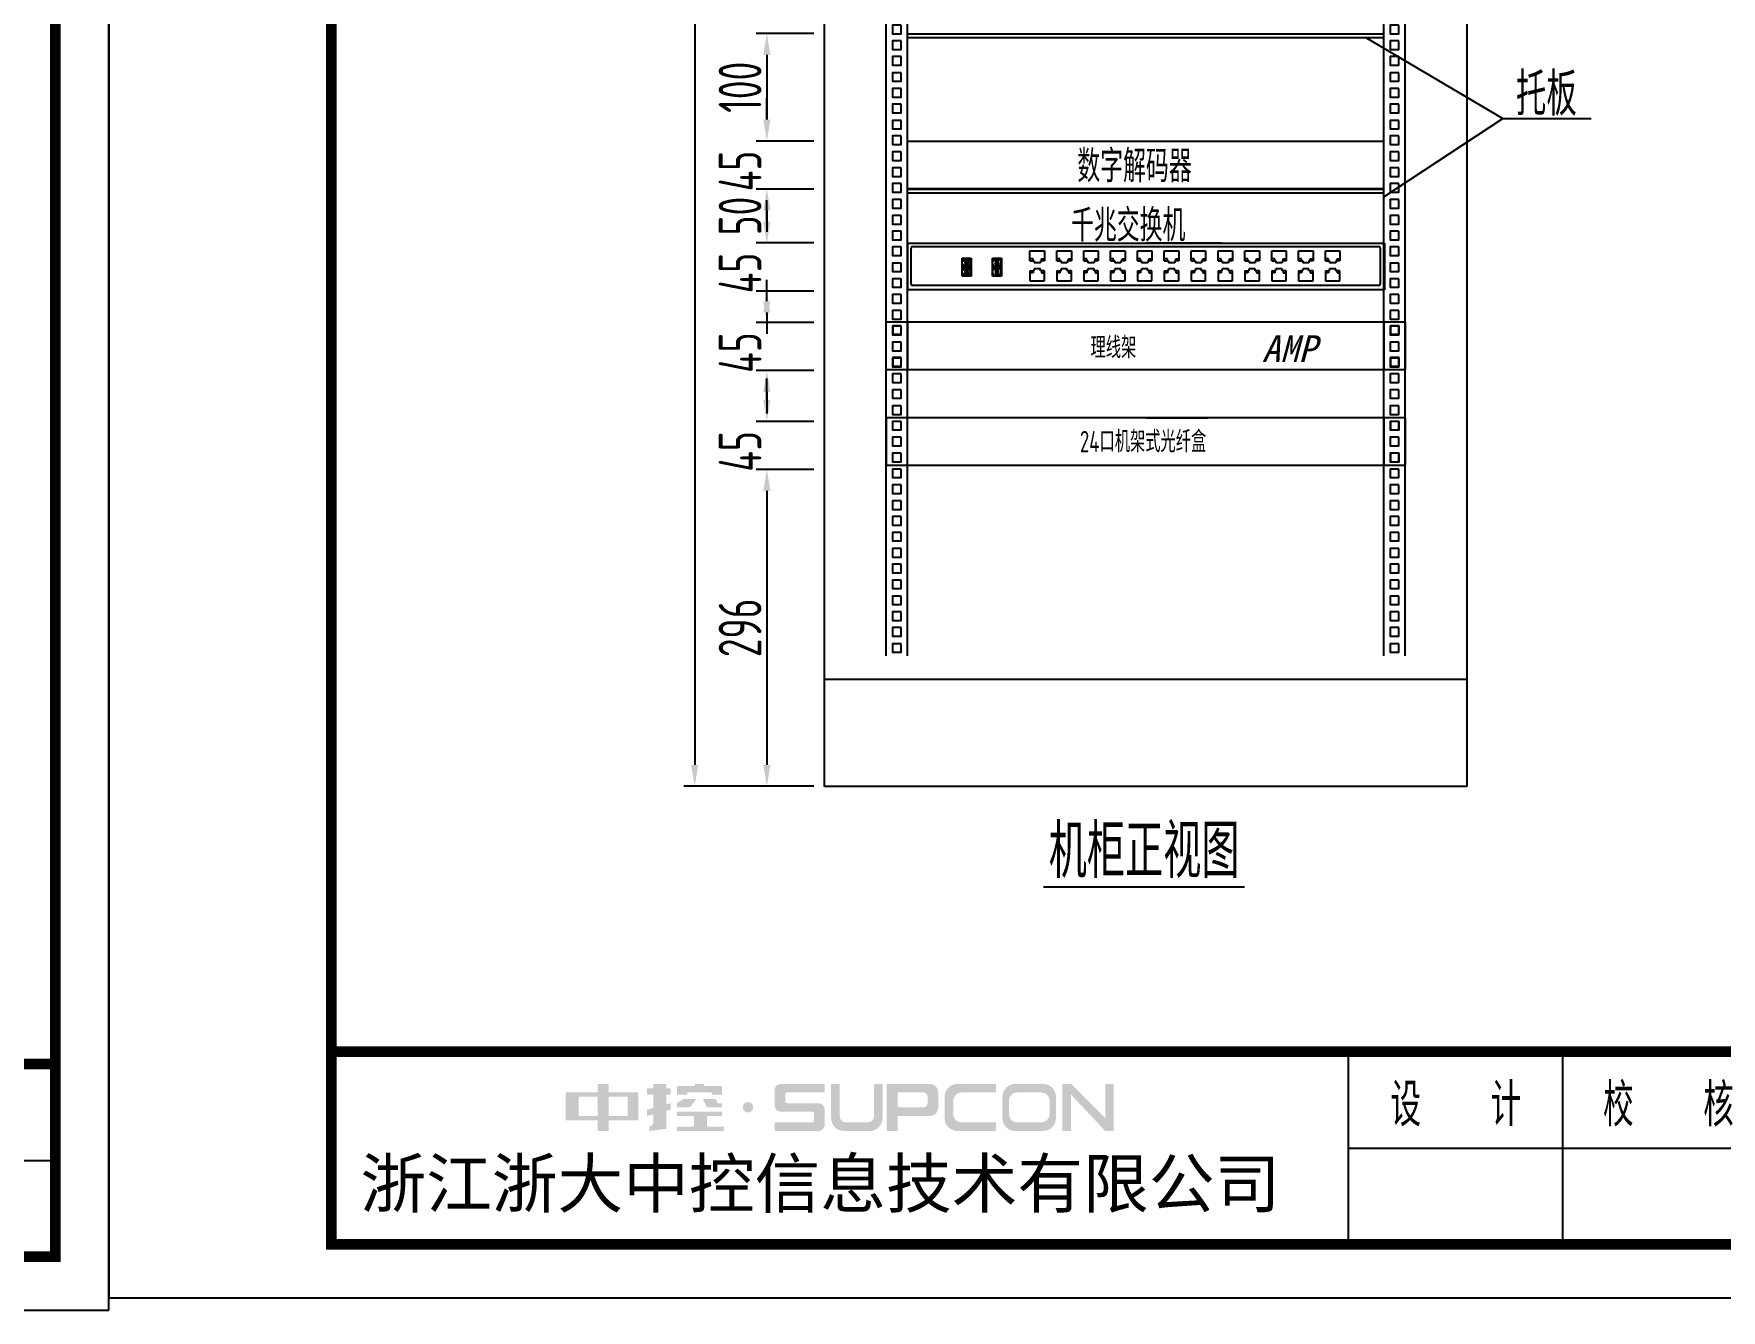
# Model space of a CAD drawing. Header units: millimetres. Extents: x 30557 to 235556, y -116603 to -73383.
# Drawn here: x 47232 to 48808, y -116603 to -115411 of the extents above; entities that cross this region are included whole.
import ezdxf
from ezdxf.enums import TextEntityAlignment as Align

# ---------------------------------------------------------------- set-up
doc = ezdxf.new("R2010")
doc.units = ezdxf.units.MM
doc.layers.add('0道路', color=3, linetype='Continuous')
doc.styles.get("Standard").update_dxf_attribs({"font": ''})
doc.styles.add('supcon', font='sceie.shx', dxfattribs={"width": 0.75, "height": 40, "bigfont": 'sceic.shx'})
doc.styles.add('Title', font='', dxfattribs={"height": 45})
doc.styles.get('Standard').set_extended_font_data('SimSun')
doc.styles.get('Title').set_extended_font_data('SimHei')
doc.dimstyles.new('supcon', dxfattribs={"dimtxt": 20, "dimasz": 20, "dimexe": 10, "dimexo": 10, "dimgap": 5, "dimtad": 1, "dimtoh": 1, "dimdec": 0, "dimzin": 0, "dimdsep": 46, "dimtxsty": 'supcon', "dimcen": 0.09, "dimclrd": 2, "dimclre": 2, "dimclrt": 2, "dimadec": 0, "dimazin": 0, "dimtfac": 1, "dimtdec": 0, "dimtofl": 0, "dimtmove": 0, "dimatfit": 3, "dimfxl": 1, "dimtolj": 1, "dimtzin": 0, "dimarcsym": 0})

# ---------------------------------------------------------------- blocks, each defined once
blk = doc.blocks.new('中控·SUPCON')
at = {"linetype": 'Continuous'}
h = blk.add_hatch(color=2, dxfattribs=at)
h.dxf.hatch_style = 1
h.paths.add_polyline_path([(34, 33), (20, 33), (20, 37), (15, 37), (15, 36), (15, 33), (0, 33), (0, 20), (13, 20), (15, 20), (15, 15), (20, 15), (20, 20), (22, 20), (34, 20)])
h.paths.add_polyline_path([(20, 30), (20, 31), (29, 31), (29, 22), (20.01, 22)], flags=16)
h.paths.add_polyline_path([(15, 30), (14.99, 22), (6, 22), (6, 31), (15, 31)], flags=16)
h.paths.add_polyline_path([(47, 32), (49, 32), (49, 35), (47, 35), (47, 37), (41, 37), (41, 35), (38, 35), (38, 32), (41, 32), (41, 25.82), (38, 25), (38, 22), (41, 22.82), (41, 18.33), (39, 17), (39, 15), (47, 16), (47, 24.45), (49, 25), (49, 28), (47, 27.45)])
h.paths.add_polyline_path([(61, 30), (55, 30), (52, 28), (52, 26), (58, 26)])
h.paths.add_polyline_path([(73, 28), (71, 28), (70, 30), (64, 30), (66, 26), (73, 26)])
h.paths.add_polyline_path([(73, 36), (64.6, 36), (64.6, 37), (60.4, 37), (60.4, 36), (52, 36), (52, 32), (56.83, 32), (56.83, 33.08), (68.17, 33.08), (68.17, 32), (73, 32)])
h.paths.add_polyline_path([(66, 22), (73, 22), (73, 24), (52, 24), (52, 22), (60, 22), (60, 17), (52, 17), (52, 15), (74, 15), (74, 17), (66, 17)])
h.paths.add_polyline_path([(82.72, 26.07, 1), (87.59, 26.07, 1)])
h.paths.add_polyline_path([(118, 28), (103.54, 28, -0.414214), (102.54, 29), (102.54, 32, -0.414214), (103.54, 33), (121, 33), (121, 37), (100.54, 37, 0.414214), (97.54, 34), (97.54, 27, 0.414214), (100.54, 24), (115, 24, -0.414214), (116, 23), (116, 20, -0.414214), (115, 19), (97.54, 19), (97.54, 15), (118, 15, 0.414214), (121, 18), (121, 25, 0.414214)])
h.paths.add_polyline_path([(128, 37), (124, 37), (124, 36), (124, 21, 0.414214), (130, 15), (142, 15, 0.414214), (148, 21), (148, 37), (144, 37), (144, 22, -0.414214), (141, 19), (131, 19, -0.414214), (128, 22)])
h.paths.add_polyline_path([(174, 26), (174, 33, 0.414214), (170, 37), (150, 37), (150, 36), (150, 15), (155, 15), (155, 22), (170, 22, 0.414214)])
h.paths.add_polyline_path([(167, 26), (155, 26), (155, 33), (167, 33, -0.414214), (169, 31), (169, 28, -0.414214)], flags=16)
h.paths.add_polyline_path([(201, 19), (185, 19, -0.414214), (181, 23), (181, 29, -0.414214), (185, 33), (201, 33), (201, 37), (183, 37, 0.414214), (177, 31), (177, 21, 0.414214), (183, 15), (201, 15)])
h.paths.add_polyline_path([(229, 21), (229, 31, 0.414214), (223, 37), (210, 37, 0.414214), (204, 31), (204, 21, 0.414214), (210, 15), (223, 15, 0.414214)])
h.paths.add_polyline_path([(207, 23), (207, 29, -0.414214), (211, 33), (222, 33, -0.414214), (226, 29), (226, 23, -0.414214), (222, 19), (211, 19, -0.414214)], flags=16)
h.paths.add_polyline_path([(236, 32.07), (252, 15), (256, 15), (256, 37), (252, 37), (252, 21), (236, 37), (232, 37), (232, 36), (232, 15), (236, 15)])
h = blk.add_hatch(color=2, dxfattribs=at)
h.dxf.hatch_style = 1
h.paths.add_polyline_path([(34, 33), (20, 33), (20, 37), (15, 37), (15, 36), (15, 33), (0, 33), (0, 20), (13, 20), (15, 20), (15, 15), (20, 15), (20, 20), (22, 20), (34, 20)])
h.paths.add_polyline_path([(20, 30), (20, 31), (29, 31), (29, 22), (20.01, 22)], flags=16)
h.paths.add_polyline_path([(15, 30), (14.99, 22), (6, 22), (6, 31), (15, 31)], flags=16)
h.paths.add_polyline_path([(47, 32), (49, 32), (49, 35), (47, 35), (47, 37), (41, 37), (41, 35), (38, 35), (38, 32), (41, 32), (41, 25.82), (38, 25), (38, 22), (41, 22.82), (41, 18.33), (39, 17), (39, 15), (47, 16), (47, 24.45), (49, 25), (49, 28), (47, 27.45)])
h.paths.add_polyline_path([(61, 30), (55, 30), (52, 28), (52, 26), (58, 26)])
h.paths.add_polyline_path([(73, 28), (71, 28), (70, 30), (64, 30), (66, 26), (73, 26)])
h.paths.add_polyline_path([(73, 36), (64.6, 36), (64.6, 37), (60.4, 37), (60.4, 36), (52, 36), (52, 32), (56.83, 32), (56.83, 33.08), (68.17, 33.08), (68.17, 32), (73, 32)])
h.paths.add_polyline_path([(66, 22), (73, 22), (73, 24), (52, 24), (52, 22), (60, 22), (60, 17), (52, 17), (52, 15), (74, 15), (74, 17), (66, 17)])
h.paths.add_polyline_path([(82.72, 26.07, 1), (87.59, 26.07, 1)])
h.paths.add_polyline_path([(118, 28), (103.54, 28, -0.414214), (102.54, 29), (102.54, 32, -0.414214), (103.54, 33), (121, 33), (121, 37), (100.54, 37, 0.414214), (97.54, 34), (97.54, 27, 0.414214), (100.54, 24), (115, 24, -0.414214), (116, 23), (116, 20, -0.414214), (115, 19), (97.54, 19), (97.54, 15), (118, 15, 0.414214), (121, 18), (121, 25, 0.414214)])
h.paths.add_polyline_path([(128, 37), (124, 37), (124, 36), (124, 21, 0.414214), (130, 15), (142, 15, 0.414214), (148, 21), (148, 37), (144, 37), (144, 22, -0.414214), (141, 19), (131, 19, -0.414214), (128, 22)])
h.paths.add_polyline_path([(174, 26), (174, 33, 0.414214), (170, 37), (150, 37), (150, 36), (150, 15), (155, 15), (155, 22), (170, 22, 0.414214)])
h.paths.add_polyline_path([(167, 26), (155, 26), (155, 33), (167, 33, -0.414214), (169, 31), (169, 28, -0.414214)], flags=16)
h.paths.add_polyline_path([(201, 19), (185, 19, -0.414214), (181, 23), (181, 29, -0.414214), (185, 33), (201, 33), (201, 37), (183, 37, 0.414214), (177, 31), (177, 21, 0.414214), (183, 15), (201, 15)])
h.paths.add_polyline_path([(229, 21), (229, 31, 0.414214), (223, 37), (210, 37, 0.414214), (204, 31), (204, 21, 0.414214), (210, 15), (223, 15, 0.414214)])
h.paths.add_polyline_path([(207, 23), (207, 29, -0.414214), (211, 33), (222, 33, -0.414214), (226, 29), (226, 23, -0.414214), (222, 19), (211, 19, -0.414214)], flags=16)
h.paths.add_polyline_path([(236, 32.07), (252, 15), (256, 15), (256, 37), (252, 37), (252, 21), (236, 37), (232, 37), (232, 36), (232, 15), (236, 15)])
h = blk.add_hatch(color=2, dxfattribs=at)
h.dxf.hatch_style = 1
h.paths.add_polyline_path([(34, 33), (20, 33), (20, 37), (15, 37), (15, 36), (15, 33), (0, 33), (0, 20), (13, 20), (15, 20), (15, 15), (20, 15), (20, 20), (22, 20), (34, 20)])
h.paths.add_polyline_path([(20, 30), (20, 31), (29, 31), (29, 22), (20.01, 22)], flags=16)
h.paths.add_polyline_path([(15, 30), (14.99, 22), (6, 22), (6, 31), (15, 31)], flags=16)
h.paths.add_polyline_path([(47, 32), (49, 32), (49, 35), (47, 35), (47, 37), (41, 37), (41, 35), (38, 35), (38, 32), (41, 32), (41, 25.82), (38, 25), (38, 22), (41, 22.82), (41, 18.33), (39, 17), (39, 15), (47, 16), (47, 24.45), (49, 25), (49, 28), (47, 27.45)])
h.paths.add_polyline_path([(61, 30), (55, 30), (52, 28), (52, 26), (58, 26)])
h.paths.add_polyline_path([(73, 28), (71, 28), (70, 30), (64, 30), (66, 26), (73, 26)])
h.paths.add_polyline_path([(73, 36), (64.6, 36), (64.6, 37), (60.4, 37), (60.4, 36), (52, 36), (52, 32), (56.83, 32), (56.83, 33.08), (68.17, 33.08), (68.17, 32), (73, 32)])
h.paths.add_polyline_path([(66, 22), (73, 22), (73, 24), (52, 24), (52, 22), (60, 22), (60, 17), (52, 17), (52, 15), (74, 15), (74, 17), (66, 17)])
h.paths.add_polyline_path([(82.72, 26.07, 1), (87.59, 26.07, 1)])
h.paths.add_polyline_path([(118, 28), (103.54, 28, -0.414214), (102.54, 29), (102.54, 32, -0.414214), (103.54, 33), (121, 33), (121, 37), (100.54, 37, 0.414214), (97.54, 34), (97.54, 27, 0.414214), (100.54, 24), (115, 24, -0.414214), (116, 23), (116, 20, -0.414214), (115, 19), (97.54, 19), (97.54, 15), (118, 15, 0.414214), (121, 18), (121, 25, 0.414214)])
h.paths.add_polyline_path([(128, 37), (124, 37), (124, 36), (124, 21, 0.414214), (130, 15), (142, 15, 0.414214), (148, 21), (148, 37), (144, 37), (144, 22, -0.414214), (141, 19), (131, 19, -0.414214), (128, 22)])
h.paths.add_polyline_path([(174, 26), (174, 33, 0.414214), (170, 37), (150, 37), (150, 36), (150, 15), (155, 15), (155, 22), (170, 22, 0.414214)])
h.paths.add_polyline_path([(167, 26), (155, 26), (155, 33), (167, 33, -0.414214), (169, 31), (169, 28, -0.414214)], flags=16)
h.paths.add_polyline_path([(201, 19), (185, 19, -0.414214), (181, 23), (181, 29, -0.414214), (185, 33), (201, 33), (201, 37), (183, 37, 0.414214), (177, 31), (177, 21, 0.414214), (183, 15), (201, 15)])
h.paths.add_polyline_path([(229, 21), (229, 31, 0.414214), (223, 37), (210, 37, 0.414214), (204, 31), (204, 21, 0.414214), (210, 15), (223, 15, 0.414214)])
h.paths.add_polyline_path([(207, 23), (207, 29, -0.414214), (211, 33), (222, 33, -0.414214), (226, 29), (226, 23, -0.414214), (222, 19), (211, 19, -0.414214)], flags=16)
h.paths.add_polyline_path([(236, 32.07), (252, 15), (256, 15), (256, 37), (252, 37), (252, 21), (236, 37), (232, 37), (232, 36), (232, 15), (236, 15)])
h = blk.add_hatch(color=2, dxfattribs=at)
h.dxf.hatch_style = 1
h.paths.add_polyline_path([(34, 33), (20, 33), (20, 37), (15, 37), (15, 36), (15, 33), (0, 33), (0, 20), (13, 20), (15, 20), (15, 15), (20, 15), (20, 20), (22, 20), (34, 20)])
h.paths.add_polyline_path([(20, 30), (20, 31), (29, 31), (29, 22), (20.01, 22)], flags=16)
h.paths.add_polyline_path([(15, 30), (14.99, 22), (6, 22), (6, 31), (15, 31)], flags=16)
h.paths.add_polyline_path([(47, 32), (49, 32), (49, 35), (47, 35), (47, 37), (41, 37), (41, 35), (38, 35), (38, 32), (41, 32), (41, 25.82), (38, 25), (38, 22), (41, 22.82), (41, 18.33), (39, 17), (39, 15), (47, 16), (47, 24.45), (49, 25), (49, 28), (47, 27.45)])
h.paths.add_polyline_path([(61, 30), (55, 30), (52, 28), (52, 26), (58, 26)])
h.paths.add_polyline_path([(73, 28), (71, 28), (70, 30), (64, 30), (66, 26), (73, 26)])
h.paths.add_polyline_path([(73, 36), (64.6, 36), (64.6, 37), (60.4, 37), (60.4, 36), (52, 36), (52, 32), (56.83, 32), (56.83, 33.08), (68.17, 33.08), (68.17, 32), (73, 32)])
h.paths.add_polyline_path([(66, 22), (73, 22), (73, 24), (52, 24), (52, 22), (60, 22), (60, 17), (52, 17), (52, 15), (74, 15), (74, 17), (66, 17)])
h.paths.add_polyline_path([(82.72, 26.07, 1), (87.59, 26.07, 1)])
h.paths.add_polyline_path([(118, 28), (103.54, 28, -0.414214), (102.54, 29), (102.54, 32, -0.414214), (103.54, 33), (121, 33), (121, 37), (100.54, 37, 0.414214), (97.54, 34), (97.54, 27, 0.414214), (100.54, 24), (115, 24, -0.414214), (116, 23), (116, 20, -0.414214), (115, 19), (97.54, 19), (97.54, 15), (118, 15, 0.414214), (121, 18), (121, 25, 0.414214)])
h.paths.add_polyline_path([(128, 37), (124, 37), (124, 36), (124, 21, 0.414214), (130, 15), (142, 15, 0.414214), (148, 21), (148, 37), (144, 37), (144, 22, -0.414214), (141, 19), (131, 19, -0.414214), (128, 22)])
h.paths.add_polyline_path([(174, 26), (174, 33, 0.414214), (170, 37), (150, 37), (150, 36), (150, 15), (155, 15), (155, 22), (170, 22, 0.414214)])
h.paths.add_polyline_path([(167, 26), (155, 26), (155, 33), (167, 33, -0.414214), (169, 31), (169, 28, -0.414214)], flags=16)
h.paths.add_polyline_path([(201, 19), (185, 19, -0.414214), (181, 23), (181, 29, -0.414214), (185, 33), (201, 33), (201, 37), (183, 37, 0.414214), (177, 31), (177, 21, 0.414214), (183, 15), (201, 15)])
h.paths.add_polyline_path([(229, 21), (229, 31, 0.414214), (223, 37), (210, 37, 0.414214), (204, 31), (204, 21, 0.414214), (210, 15), (223, 15, 0.414214)])
h.paths.add_polyline_path([(207, 23), (207, 29, -0.414214), (211, 33), (222, 33, -0.414214), (226, 29), (226, 23, -0.414214), (222, 19), (211, 19, -0.414214)], flags=16)
h.paths.add_polyline_path([(236, 32.07), (252, 15), (256, 15), (256, 37), (252, 37), (252, 21), (236, 37), (232, 37), (232, 36), (232, 15), (236, 15)])
h = blk.add_hatch(color=2, dxfattribs=at)
h.dxf.hatch_style = 1
h.paths.add_polyline_path([(34, 33), (20, 33), (20, 37), (15, 37), (15, 36), (15, 33), (0, 33), (0, 20), (13, 20), (15, 20), (15, 15), (20, 15), (20, 20), (22, 20), (34, 20)])
h.paths.add_polyline_path([(20, 30), (20, 31), (29, 31), (29, 22), (20.01, 22)], flags=16)
h.paths.add_polyline_path([(15, 30), (14.99, 22), (6, 22), (6, 31), (15, 31)], flags=16)
h.paths.add_polyline_path([(47, 32), (49, 32), (49, 35), (47, 35), (47, 37), (41, 37), (41, 35), (38, 35), (38, 32), (41, 32), (41, 25.82), (38, 25), (38, 22), (41, 22.82), (41, 18.33), (39, 17), (39, 15), (47, 16), (47, 24.45), (49, 25), (49, 28), (47, 27.45)])
h.paths.add_polyline_path([(61, 30), (55, 30), (52, 28), (52, 26), (58, 26)])
h.paths.add_polyline_path([(73, 28), (71, 28), (70, 30), (64, 30), (66, 26), (73, 26)])
h.paths.add_polyline_path([(73, 36), (64.6, 36), (64.6, 37), (60.4, 37), (60.4, 36), (52, 36), (52, 32), (56.83, 32), (56.83, 33.08), (68.17, 33.08), (68.17, 32), (73, 32)])
h.paths.add_polyline_path([(66, 22), (73, 22), (73, 24), (52, 24), (52, 22), (60, 22), (60, 17), (52, 17), (52, 15), (74, 15), (74, 17), (66, 17)])
h.paths.add_polyline_path([(82.72, 26.07, 1), (87.59, 26.07, 1)])
h.paths.add_polyline_path([(118, 28), (103.54, 28, -0.414214), (102.54, 29), (102.54, 32, -0.414214), (103.54, 33), (121, 33), (121, 37), (100.54, 37, 0.414214), (97.54, 34), (97.54, 27, 0.414214), (100.54, 24), (115, 24, -0.414214), (116, 23), (116, 20, -0.414214), (115, 19), (97.54, 19), (97.54, 15), (118, 15, 0.414214), (121, 18), (121, 25, 0.414214)])
h.paths.add_polyline_path([(128, 37), (124, 37), (124, 36), (124, 21, 0.414214), (130, 15), (142, 15, 0.414214), (148, 21), (148, 37), (144, 37), (144, 22, -0.414214), (141, 19), (131, 19, -0.414214), (128, 22)])
h.paths.add_polyline_path([(174, 26), (174, 33, 0.414214), (170, 37), (150, 37), (150, 36), (150, 15), (155, 15), (155, 22), (170, 22, 0.414214)])
h.paths.add_polyline_path([(167, 26), (155, 26), (155, 33), (167, 33, -0.414214), (169, 31), (169, 28, -0.414214)], flags=16)
h.paths.add_polyline_path([(201, 19), (185, 19, -0.414214), (181, 23), (181, 29, -0.414214), (185, 33), (201, 33), (201, 37), (183, 37, 0.414214), (177, 31), (177, 21, 0.414214), (183, 15), (201, 15)])
h.paths.add_polyline_path([(229, 21), (229, 31, 0.414214), (223, 37), (210, 37, 0.414214), (204, 31), (204, 21, 0.414214), (210, 15), (223, 15, 0.414214)])
h.paths.add_polyline_path([(207, 23), (207, 29, -0.414214), (211, 33), (222, 33, -0.414214), (226, 29), (226, 23, -0.414214), (222, 19), (211, 19, -0.414214)], flags=16)
h.paths.add_polyline_path([(236, 32.07), (252, 15), (256, 15), (256, 37), (252, 37), (252, 21), (236, 37), (232, 37), (232, 36), (232, 15), (236, 15)])
h = blk.add_hatch(color=2, dxfattribs=at)
h.dxf.hatch_style = 1
h.paths.add_polyline_path([(34, 33), (20, 33), (20, 37), (15, 37), (15, 36), (15, 33), (0, 33), (0, 20), (13, 20), (15, 20), (15, 15), (20, 15), (20, 20), (22, 20), (34, 20)])
h.paths.add_polyline_path([(20, 30), (20, 31), (29, 31), (29, 22), (20.01, 22)], flags=16)
h.paths.add_polyline_path([(15, 30), (14.99, 22), (6, 22), (6, 31), (15, 31)], flags=16)
h.paths.add_polyline_path([(47, 32), (49, 32), (49, 35), (47, 35), (47, 37), (41, 37), (41, 35), (38, 35), (38, 32), (41, 32), (41, 25.82), (38, 25), (38, 22), (41, 22.82), (41, 18.33), (39, 17), (39, 15), (47, 16), (47, 24.45), (49, 25), (49, 28), (47, 27.45)])
h.paths.add_polyline_path([(61, 30), (55, 30), (52, 28), (52, 26), (58, 26)])
h.paths.add_polyline_path([(73, 28), (71, 28), (70, 30), (64, 30), (66, 26), (73, 26)])
h.paths.add_polyline_path([(73, 36), (64.6, 36), (64.6, 37), (60.4, 37), (60.4, 36), (52, 36), (52, 32), (56.83, 32), (56.83, 33.08), (68.17, 33.08), (68.17, 32), (73, 32)])
h.paths.add_polyline_path([(66, 22), (73, 22), (73, 24), (52, 24), (52, 22), (60, 22), (60, 17), (52, 17), (52, 15), (74, 15), (74, 17), (66, 17)])
h.paths.add_polyline_path([(82.72, 26.07, 1), (87.59, 26.07, 1)])
h.paths.add_polyline_path([(118, 28), (103.54, 28, -0.414214), (102.54, 29), (102.54, 32, -0.414214), (103.54, 33), (121, 33), (121, 37), (100.54, 37, 0.414214), (97.54, 34), (97.54, 27, 0.414214), (100.54, 24), (115, 24, -0.414214), (116, 23), (116, 20, -0.414214), (115, 19), (97.54, 19), (97.54, 15), (118, 15, 0.414214), (121, 18), (121, 25, 0.414214)])
h.paths.add_polyline_path([(128, 37), (124, 37), (124, 36), (124, 21, 0.414214), (130, 15), (142, 15, 0.414214), (148, 21), (148, 37), (144, 37), (144, 22, -0.414214), (141, 19), (131, 19, -0.414214), (128, 22)])
h.paths.add_polyline_path([(174, 26), (174, 33, 0.414214), (170, 37), (150, 37), (150, 36), (150, 15), (155, 15), (155, 22), (170, 22, 0.414214)])
h.paths.add_polyline_path([(167, 26), (155, 26), (155, 33), (167, 33, -0.414214), (169, 31), (169, 28, -0.414214)], flags=16)
h.paths.add_polyline_path([(201, 19), (185, 19, -0.414214), (181, 23), (181, 29, -0.414214), (185, 33), (201, 33), (201, 37), (183, 37, 0.414214), (177, 31), (177, 21, 0.414214), (183, 15), (201, 15)])
h.paths.add_polyline_path([(229, 21), (229, 31, 0.414214), (223, 37), (210, 37, 0.414214), (204, 31), (204, 21, 0.414214), (210, 15), (223, 15, 0.414214)])
h.paths.add_polyline_path([(207, 23), (207, 29, -0.414214), (211, 33), (222, 33, -0.414214), (226, 29), (226, 23, -0.414214), (222, 19), (211, 19, -0.414214)], flags=16)
h.paths.add_polyline_path([(236, 32.07), (252, 15), (256, 15), (256, 37), (252, 37), (252, 21), (236, 37), (232, 37), (232, 36), (232, 15), (236, 15)])
blk = doc.blocks.new('supcon图框')
at = {"linetype": 'Continuous'}
for p, q in [((1987.7, 4361.7), (1987.7, 1421.7)), ((6145.7, 1421.7), (6145.7, 4361.7)), ((1987.7, 1421.7), (6145.7, 1421.7))]:
    blk.add_line(p, q, dxfattribs=at)
for p, q in [((3145.7, 1651.7), (3145.7, 1471.7)), ((3345.7, 1651.7), (3345.7, 1471.7)), ((3145.7, 1561.7), (3895.7, 1561.7)), ((5195.7, 1561.7), (6095.7, 1561.7))]:
    blk.add_line(p, q)
at = {"linetype": 'Continuous', "const_width": 10}
blk.add_lwpolyline([(2195.7, 4311.7), (6095.7, 4311.7), (6095.7, 1471.7), (2195.7, 1471.7)], close=True, dxfattribs=at)
blk.add_lwpolyline([(2195.7, 1651.7), (6095.7, 1651.7)], dxfattribs=at)
at = {"linetype": 'Continuous', "xscale": 2, "yscale": 2, "zscale": 2}
blk.add_blockref('中控·SUPCON', (2414.6, 1547.7), dxfattribs=at)
at = {"style": 'supcon', "width": 0.75}
for s, p in [('设    计', (3246.2, 1604.2)), ('校    核', (3444.8, 1604.2))]:
    blk.add_text(s, height=40, dxfattribs=at).set_placement(p, align=Align.MIDDLE)
at = {"style": 'Title'}
blk.add_text('浙江浙大中控信息技术有限公司', height=45, dxfattribs=at).set_placement((2222.8, 1506.2))
blk = doc.blocks.new('1U机架')
for p, q in [((493358, 404273), (493358, 404717)), ((493558, 404273), (493558, 404717)), ((498009, 404273), (498009, 404717)), ((498209, 404273), (498209, 404717))]:
    blk.add_line(p, q)
for points in [[(493498, 404683), (493418, 404683), (493418, 404603), (493498, 404603)], [(498149, 404683), (498069, 404683), (498069, 404603), (498149, 404603)], [(493498, 404535), (493418, 404535), (493418, 404455), (493498, 404455)], [(493498, 404385), (493418, 404385), (493418, 404305), (493498, 404305)], [(498149, 404535), (498069, 404535), (498069, 404455), (498149, 404455)], [(498149, 404385), (498069, 404385), (498069, 404305), (498149, 404305)]]:
    blk.add_lwpolyline(points, close=True)
blk = doc.blocks.new('42U机柜雏形')
for p, q in [((483477, 393703), (489477, 393703)), ((483477, 373513), (483477, 393703)), ((489477, 393703), (489477, 373513)), ((489477, 374513), (483477, 374513)), ((489477, 373513), (483477, 373513))]:
    blk.add_line(p, q)
for p in [(-9306, -11314), (-9306, -29539)]:
    blk.add_blockref('1U机架', p)
blk = doc.blocks.new('24口机架式光纤盒')
for p, q in [((495476, 393077), (490625, 393077)), ((490625, 393077), (490625, 392633)), ((490825, 392633), (490825, 393077)), ((495276, 392633), (495276, 393077)), ((495476, 392633), (495476, 393077)), ((490625, 392633), (495476, 392633))]:
    blk.add_line(p, q)
for points in [[(490765, 393043), (490685, 393043), (490685, 392963), (490765, 392963)], [(495416, 393043), (495336, 393043), (495336, 392963), (495416, 392963)], [(490765, 392745), (490685, 392745), (490685, 392665), (490765, 392665)], [(495416, 392745), (495336, 392745), (495336, 392665), (495416, 392665)]]:
    blk.add_lwpolyline(points, close=True)
at = {"color": 2, "style": 'supcon', "width": 0.75}
blk.add_text('24口机架式光纤盒', height=200, dxfattribs=at).set_placement((493025, 392755), align=Align.CENTER)
blk = doc.blocks.new('赫斯曼MAR1030')
at = {"ltscale": 5}
for points in [[(16976, 10526.7, 1), (16973.8, 10526.7, 1)], [(16976, 10516.7, 1), (16973.8, 10516.7, 1)], [(17009.8, 10526.7, 1), (17007.6, 10526.7, 1)], [(17009.8, 10516.7, 1), (17007.6, 10516.7, 1)]]:
    blk.add_hatch(color=256, dxfattribs=at).paths.add_polyline_path(points)
for p, q in [((16909.1, 10548.9), (17441.6, 10548.9)), ((16909.1, 10496.5), (16909.1, 10548.9)), ((16913, 10503.1), (16913, 10543.3)), ((16914.8, 10545.1), (17435.1, 10545.1)), ((17045.7, 10540.1), (17061.9, 10540.1)), ((17045.7, 10529), (17045.7, 10540.1)), ((17061.9, 10540.1), (17061.9, 10529)), ((17075.7, 10540.1), (17091.9, 10540.1)), ((17075.7, 10529), (17075.7, 10540.1)), ((17091.9, 10540.1), (17091.9, 10529)), ((17105.7, 10540.1), (17121.9, 10540.1)), ((17105.7, 10529), (17105.7, 10540.1)), ((17121.9, 10540.1), (17121.9, 10529)), ((17135.7, 10540.1), (17151.9, 10540.1)), ((17135.7, 10529), (17135.7, 10540.1)), ((17151.9, 10540.1), (17151.9, 10529)), ((17165.7, 10540.1), (17181.9, 10540.1)), ((17165.7, 10529), (17165.7, 10540.1)), ((17181.9, 10540.1), (17181.9, 10529)), ((17195.7, 10540.1), (17211.9, 10540.1)), ((17195.7, 10529), (17195.7, 10540.1)), ((17211.9, 10540.1), (17211.9, 10529)), ((17225.7, 10540.1), (17241.9, 10540.1)), ((17225.7, 10529), (17225.7, 10540.1)), ((17241.9, 10540.1), (17241.9, 10529)), ((17255.7, 10540.1), (17271.9, 10540.1)), ((17255.7, 10529), (17255.7, 10540.1)), ((17271.9, 10540.1), (17271.9, 10529)), ((17285.7, 10540.1), (17301.9, 10540.1)), ((17285.7, 10529), (17285.7, 10540.1)), ((17301.9, 10540.1), (17301.9, 10529)), ((17315.7, 10540.1), (17331.9, 10540.1)), ((17315.7, 10529), (17315.7, 10540.1)), ((17331.9, 10540.1), (17331.9, 10529)), ((17345.7, 10540.1), (17361.9, 10540.1)), ((17345.7, 10529), (17345.7, 10540.1)), ((17361.9, 10540.1), (17361.9, 10529)), ((17375.7, 10540.1), (17391.9, 10540.1)), ((17375.7, 10529), (17375.7, 10540.1)), ((17391.9, 10540.1), (17391.9, 10529)), ((17436.9, 10543.3), (17436.9, 10503.1)), ((17441.6, 10548.9), (17441.6, 10496.5)), ((17049.1, 10531.1), (17045.7, 10531.1)), ((17045.7, 10529), (17050.4, 10529)), ((17045.7, 10517.7), (17050.4, 10517.7)), ((17045.7, 10517.7), (17045.7, 10506.6)), ((17049.1, 10529), (17049.1, 10531.1)), ((17049.1, 10517.7), (17049.1, 10515.6)), ((17050.4, 10529), (17050.4, 10526.7)), ((17057.3, 10526.7), (17050.4, 10526.7)), ((17057.3, 10520.1), (17050.4, 10520.1)), ((17050.4, 10517.7), (17050.4, 10520.1)), ((17061.9, 10529), (17057.3, 10529)), ((17057.3, 10529), (17057.3, 10526.7)), ((17057.3, 10517.7), (17057.3, 10520.1)), ((17061.9, 10517.7), (17057.3, 10517.7)), ((17058.6, 10529), (17058.6, 10531.1)), ((17058.6, 10531.1), (17061.9, 10531.1)), ((17058.6, 10517.7), (17058.6, 10515.6)), ((17061.9, 10506.6), (17061.9, 10517.7)), ((17079.1, 10531.1), (17075.7, 10531.1)), ((17075.7, 10529), (17080.4, 10529)), ((17075.7, 10517.7), (17080.4, 10517.7)), ((17075.7, 10517.7), (17075.7, 10506.6)), ((17079.1, 10529), (17079.1, 10531.1)), ((17079.1, 10517.7), (17079.1, 10515.6)), ((17080.4, 10529), (17080.4, 10526.7)), ((17087.3, 10526.7), (17080.4, 10526.7)), ((17087.3, 10520.1), (17080.4, 10520.1)), ((17080.4, 10517.7), (17080.4, 10520.1)), ((17091.9, 10529), (17087.3, 10529)), ((17087.3, 10529), (17087.3, 10526.7)), ((17087.3, 10517.7), (17087.3, 10520.1)), ((17091.9, 10517.7), (17087.3, 10517.7)), ((17088.6, 10529), (17088.6, 10531.1)), ((17088.6, 10531.1), (17091.9, 10531.1)), ((17088.6, 10517.7), (17088.6, 10515.6)), ((17091.9, 10506.6), (17091.9, 10517.7)), ((17109.1, 10531.1), (17105.7, 10531.1)), ((17105.7, 10529), (17110.4, 10529)), ((17105.7, 10517.7), (17110.4, 10517.7)), ((17105.7, 10517.7), (17105.7, 10506.6)), ((17109.1, 10529), (17109.1, 10531.1)), ((17109.1, 10517.7), (17109.1, 10515.6)), ((17110.4, 10529), (17110.4, 10526.7)), ((17117.3, 10526.7), (17110.4, 10526.7)), ((17117.3, 10520.1), (17110.4, 10520.1)), ((17110.4, 10517.7), (17110.4, 10520.1)), ((17121.9, 10529), (17117.3, 10529)), ((17117.3, 10529), (17117.3, 10526.7)), ((17117.3, 10517.7), (17117.3, 10520.1)), ((17121.9, 10517.7), (17117.3, 10517.7)), ((17118.6, 10529), (17118.6, 10531.1)), ((17118.6, 10531.1), (17121.9, 10531.1)), ((17118.6, 10517.7), (17118.6, 10515.6)), ((17121.9, 10506.6), (17121.9, 10517.7)), ((17139.1, 10531.1), (17135.7, 10531.1)), ((17135.7, 10529), (17140.4, 10529)), ((17135.7, 10517.7), (17140.4, 10517.7)), ((17135.7, 10517.7), (17135.7, 10506.6)), ((17139.1, 10529), (17139.1, 10531.1)), ((17139.1, 10517.7), (17139.1, 10515.6)), ((17140.4, 10529), (17140.4, 10526.7)), ((17147.3, 10526.7), (17140.4, 10526.7)), ((17147.3, 10520.1), (17140.4, 10520.1)), ((17140.4, 10517.7), (17140.4, 10520.1)), ((17151.9, 10529), (17147.3, 10529)), ((17147.3, 10529), (17147.3, 10526.7)), ((17147.3, 10517.7), (17147.3, 10520.1)), ((17151.9, 10517.7), (17147.3, 10517.7)), ((17148.6, 10529), (17148.6, 10531.1)), ((17148.6, 10531.1), (17151.9, 10531.1)), ((17148.6, 10517.7), (17148.6, 10515.6)), ((17151.9, 10506.6), (17151.9, 10517.7)), ((17169.1, 10531.1), (17165.7, 10531.1)), ((17165.7, 10529), (17170.4, 10529)), ((17165.7, 10517.7), (17170.4, 10517.7)), ((17165.7, 10517.7), (17165.7, 10506.6)), ((17169.1, 10529), (17169.1, 10531.1)), ((17169.1, 10517.7), (17169.1, 10515.6)), ((17170.4, 10529), (17170.4, 10526.7)), ((17177.3, 10526.7), (17170.4, 10526.7)), ((17177.3, 10520.1), (17170.4, 10520.1)), ((17170.4, 10517.7), (17170.4, 10520.1)), ((17181.9, 10529), (17177.3, 10529)), ((17177.3, 10529), (17177.3, 10526.7)), ((17177.3, 10517.7), (17177.3, 10520.1)), ((17181.9, 10517.7), (17177.3, 10517.7)), ((17178.6, 10529), (17178.6, 10531.1)), ((17178.6, 10531.1), (17181.9, 10531.1)), ((17178.6, 10517.7), (17178.6, 10515.6)), ((17181.9, 10506.6), (17181.9, 10517.7)), ((17199.1, 10531.1), (17195.7, 10531.1)), ((17195.7, 10529), (17200.4, 10529)), ((17195.7, 10517.7), (17200.4, 10517.7)), ((17195.7, 10517.7), (17195.7, 10506.6)), ((17199.1, 10529), (17199.1, 10531.1)), ((17199.1, 10517.7), (17199.1, 10515.6)), ((17200.4, 10529), (17200.4, 10526.7)), ((17207.3, 10526.7), (17200.4, 10526.7)), ((17207.3, 10520.1), (17200.4, 10520.1)), ((17200.4, 10517.7), (17200.4, 10520.1)), ((17211.9, 10529), (17207.3, 10529)), ((17207.3, 10529), (17207.3, 10526.7)), ((17207.3, 10517.7), (17207.3, 10520.1)), ((17211.9, 10517.7), (17207.3, 10517.7)), ((17208.6, 10529), (17208.6, 10531.1)), ((17208.6, 10531.1), (17211.9, 10531.1)), ((17208.6, 10517.7), (17208.6, 10515.6)), ((17211.9, 10506.6), (17211.9, 10517.7)), ((17229.1, 10531.1), (17225.7, 10531.1)), ((17225.7, 10529), (17230.4, 10529)), ((17225.7, 10517.7), (17230.4, 10517.7)), ((17225.7, 10517.7), (17225.7, 10506.6)), ((17229.1, 10529), (17229.1, 10531.1)), ((17229.1, 10517.7), (17229.1, 10515.6)), ((17230.4, 10529), (17230.4, 10526.7)), ((17237.3, 10526.7), (17230.4, 10526.7)), ((17237.3, 10520.1), (17230.4, 10520.1)), ((17230.4, 10517.7), (17230.4, 10520.1)), ((17241.9, 10529), (17237.3, 10529)), ((17237.3, 10529), (17237.3, 10526.7)), ((17237.3, 10517.7), (17237.3, 10520.1)), ((17241.9, 10517.7), (17237.3, 10517.7)), ((17238.6, 10529), (17238.6, 10531.1)), ((17238.6, 10531.1), (17241.9, 10531.1)), ((17238.6, 10517.7), (17238.6, 10515.6)), ((17241.9, 10506.6), (17241.9, 10517.7)), ((17259.1, 10531.1), (17255.7, 10531.1)), ((17255.7, 10529), (17260.4, 10529)), ((17255.7, 10517.7), (17260.4, 10517.7)), ((17255.7, 10517.7), (17255.7, 10506.6)), ((17259.1, 10529), (17259.1, 10531.1)), ((17259.1, 10517.7), (17259.1, 10515.6)), ((17260.4, 10529), (17260.4, 10526.7)), ((17267.3, 10526.7), (17260.4, 10526.7)), ((17267.3, 10520.1), (17260.4, 10520.1)), ((17260.4, 10517.7), (17260.4, 10520.1)), ((17271.9, 10529), (17267.3, 10529)), ((17267.3, 10529), (17267.3, 10526.7)), ((17267.3, 10517.7), (17267.3, 10520.1)), ((17271.9, 10517.7), (17267.3, 10517.7)), ((17268.6, 10529), (17268.6, 10531.1)), ((17268.6, 10531.1), (17271.9, 10531.1)), ((17268.6, 10517.7), (17268.6, 10515.6)), ((17271.9, 10506.6), (17271.9, 10517.7)), ((17289.1, 10531.1), (17285.7, 10531.1)), ((17285.7, 10529), (17290.4, 10529)), ((17285.7, 10517.7), (17290.4, 10517.7)), ((17285.7, 10517.7), (17285.7, 10506.6)), ((17289.1, 10529), (17289.1, 10531.1)), ((17289.1, 10517.7), (17289.1, 10515.6)), ((17290.4, 10529), (17290.4, 10526.7)), ((17297.3, 10526.7), (17290.4, 10526.7)), ((17297.3, 10520.1), (17290.4, 10520.1)), ((17290.4, 10517.7), (17290.4, 10520.1)), ((17301.9, 10529), (17297.3, 10529)), ((17297.3, 10529), (17297.3, 10526.7)), ((17297.3, 10517.7), (17297.3, 10520.1)), ((17301.9, 10517.7), (17297.3, 10517.7)), ((17298.6, 10529), (17298.6, 10531.1)), ((17298.6, 10531.1), (17301.9, 10531.1)), ((17298.6, 10517.7), (17298.6, 10515.6)), ((17301.9, 10506.6), (17301.9, 10517.7)), ((17319.1, 10531.1), (17315.7, 10531.1)), ((17315.7, 10529), (17320.4, 10529)), ((17315.7, 10517.7), (17320.4, 10517.7)), ((17315.7, 10517.7), (17315.7, 10506.6)), ((17319.1, 10529), (17319.1, 10531.1)), ((17319.1, 10517.7), (17319.1, 10515.6)), ((17320.4, 10529), (17320.4, 10526.7)), ((17327.3, 10526.7), (17320.4, 10526.7)), ((17327.3, 10520.1), (17320.4, 10520.1)), ((17320.4, 10517.7), (17320.4, 10520.1)), ((17331.9, 10529), (17327.3, 10529)), ((17327.3, 10529), (17327.3, 10526.7)), ((17327.3, 10517.7), (17327.3, 10520.1)), ((17331.9, 10517.7), (17327.3, 10517.7)), ((17328.6, 10529), (17328.6, 10531.1)), ((17328.6, 10531.1), (17331.9, 10531.1)), ((17328.6, 10517.7), (17328.6, 10515.6)), ((17331.9, 10506.6), (17331.9, 10517.7)), ((17349.1, 10531.1), (17345.7, 10531.1)), ((17345.7, 10529), (17350.4, 10529)), ((17345.7, 10517.7), (17350.4, 10517.7)), ((17345.7, 10517.7), (17345.7, 10506.6)), ((17349.1, 10529), (17349.1, 10531.1)), ((17349.1, 10517.7), (17349.1, 10515.6)), ((17350.4, 10529), (17350.4, 10526.7)), ((17357.3, 10526.7), (17350.4, 10526.7)), ((17357.3, 10520.1), (17350.4, 10520.1)), ((17350.4, 10517.7), (17350.4, 10520.1)), ((17361.9, 10529), (17357.3, 10529)), ((17357.3, 10529), (17357.3, 10526.7)), ((17357.3, 10517.7), (17357.3, 10520.1)), ((17361.9, 10517.7), (17357.3, 10517.7)), ((17358.6, 10529), (17358.6, 10531.1)), ((17358.6, 10531.1), (17361.9, 10531.1)), ((17358.6, 10517.7), (17358.6, 10515.6)), ((17361.9, 10506.6), (17361.9, 10517.7)), ((17379.1, 10531.1), (17375.7, 10531.1)), ((17375.7, 10529), (17380.4, 10529)), ((17375.7, 10517.7), (17380.4, 10517.7)), ((17375.7, 10517.7), (17375.7, 10506.6)), ((17379.1, 10529), (17379.1, 10531.1)), ((17379.1, 10517.7), (17379.1, 10515.6)), ((17380.4, 10529), (17380.4, 10526.7)), ((17387.3, 10526.7), (17380.4, 10526.7)), ((17387.3, 10520.1), (17380.4, 10520.1)), ((17380.4, 10517.7), (17380.4, 10520.1)), ((17391.9, 10529), (17387.3, 10529)), ((17387.3, 10529), (17387.3, 10526.7)), ((17387.3, 10517.7), (17387.3, 10520.1)), ((17391.9, 10517.7), (17387.3, 10517.7)), ((17388.6, 10529), (17388.6, 10531.1)), ((17388.6, 10531.1), (17391.9, 10531.1)), ((17388.6, 10517.7), (17388.6, 10515.6)), ((17391.9, 10506.6), (17391.9, 10517.7)), ((17435.1, 10501.3), (16914.8, 10501.3)), ((17049.1, 10515.6), (17045.7, 10515.6)), ((17045.7, 10506.6), (17061.9, 10506.6)), ((17058.6, 10515.6), (17061.9, 10515.6)), ((17079.1, 10515.6), (17075.7, 10515.6)), ((17075.7, 10506.6), (17091.9, 10506.6)), ((17088.6, 10515.6), (17091.9, 10515.6)), ((17109.1, 10515.6), (17105.7, 10515.6)), ((17105.7, 10506.6), (17121.9, 10506.6)), ((17118.6, 10515.6), (17121.9, 10515.6)), ((17139.1, 10515.6), (17135.7, 10515.6)), ((17135.7, 10506.6), (17151.9, 10506.6)), ((17148.6, 10515.6), (17151.9, 10515.6)), ((17169.1, 10515.6), (17165.7, 10515.6)), ((17165.7, 10506.6), (17181.9, 10506.6)), ((17178.6, 10515.6), (17181.9, 10515.6)), ((17199.1, 10515.6), (17195.7, 10515.6)), ((17195.7, 10506.6), (17211.9, 10506.6)), ((17208.6, 10515.6), (17211.9, 10515.6)), ((17229.1, 10515.6), (17225.7, 10515.6)), ((17225.7, 10506.6), (17241.9, 10506.6)), ((17238.6, 10515.6), (17241.9, 10515.6)), ((17259.1, 10515.6), (17255.7, 10515.6)), ((17255.7, 10506.6), (17271.9, 10506.6)), ((17268.6, 10515.6), (17271.9, 10515.6)), ((17289.1, 10515.6), (17285.7, 10515.6)), ((17285.7, 10506.6), (17301.9, 10506.6)), ((17298.6, 10515.6), (17301.9, 10515.6)), ((17319.1, 10515.6), (17315.7, 10515.6)), ((17315.7, 10506.6), (17331.9, 10506.6)), ((17328.6, 10515.6), (17331.9, 10515.6)), ((17349.1, 10515.6), (17345.7, 10515.6)), ((17345.7, 10506.6), (17361.9, 10506.6)), ((17358.6, 10515.6), (17361.9, 10515.6)), ((17379.1, 10515.6), (17375.7, 10515.6)), ((17375.7, 10506.6), (17391.9, 10506.6)), ((17388.6, 10515.6), (17391.9, 10515.6)), ((17441.6, 10496.5), (16909.1, 10496.5))]:
    blk.add_line(p, q)
for p, q in [((16969.9, 10531.9), (16979.9, 10531.9)), ((16969.9, 10511.7), (16969.9, 10531.9)), ((16970.9, 10527.7), (16970.9, 10530.7)), ((16970.9, 10530.7), (16978.9, 10530.7)), ((16970.9, 10522.7), (16970.9, 10525.7)), ((16978.9, 10522.7), (16970.9, 10522.7)), ((16970.9, 10517.7), (16970.9, 10520.7)), ((16970.9, 10520.7), (16978.9, 10520.7)), ((16972.9, 10528.7), (16972.9, 10530.7)), ((16974.9, 10528.7), (16972.9, 10528.7)), ((16972.9, 10524.7), (16972.9, 10522.7)), ((16972.9, 10524.7), (16976.9, 10524.7)), ((16972.9, 10518.7), (16972.9, 10520.7)), ((16974.9, 10518.7), (16972.9, 10518.7)), ((16974.9, 10528.7), (16976.9, 10528.7)), ((16974.9, 10518.7), (16976.9, 10518.7)), ((16976.9, 10528.7), (16976.9, 10530.7)), ((16976.9, 10524.7), (16976.9, 10522.7)), ((16976.9, 10518.7), (16976.9, 10520.7)), ((16978.9, 10530.7), (16978.9, 10522.7)), ((16978.9, 10520.7), (16978.9, 10512.7)), ((16979.9, 10531.9), (16979.9, 10531.7)), ((16979.9, 10531.7), (16979.9, 10521.7)), ((16979.9, 10521.7), (16979.9, 10511.7)), ((17003.7, 10531.9), (17013.7, 10531.9)), ((17003.7, 10511.7), (17003.7, 10531.9)), ((17004.7, 10527.7), (17004.7, 10530.7)), ((17004.7, 10530.7), (17012.7, 10530.7)), ((17004.7, 10522.7), (17004.7, 10525.7)), ((17012.7, 10522.7), (17004.7, 10522.7)), ((17004.7, 10517.7), (17004.7, 10520.7)), ((17004.7, 10520.7), (17012.7, 10520.7)), ((17006.7, 10528.7), (17006.7, 10530.7)), ((17008.7, 10528.7), (17006.7, 10528.7)), ((17006.7, 10524.7), (17006.7, 10522.7)), ((17006.7, 10524.7), (17010.7, 10524.7)), ((17006.7, 10518.7), (17006.7, 10520.7)), ((17008.7, 10518.7), (17006.7, 10518.7)), ((17008.7, 10528.7), (17010.7, 10528.7)), ((17008.7, 10518.7), (17010.7, 10518.7)), ((17010.7, 10528.7), (17010.7, 10530.7)), ((17010.7, 10524.7), (17010.7, 10522.7)), ((17010.7, 10518.7), (17010.7, 10520.7)), ((17012.7, 10530.7), (17012.7, 10522.7)), ((17012.7, 10520.7), (17012.7, 10512.7)), ((17013.7, 10531.9), (17013.7, 10531.7)), ((17013.7, 10531.7), (17013.7, 10521.7)), ((17013.7, 10521.7), (17013.7, 10511.7)), ((16979.9, 10511.7), (16969.9, 10511.7)), ((16970.9, 10512.7), (16970.9, 10515.7)), ((16978.9, 10512.7), (16970.9, 10512.7)), ((16972.9, 10514.7), (16972.9, 10512.7)), ((16972.9, 10514.7), (16976.9, 10514.7)), ((16976.9, 10514.7), (16976.9, 10512.7)), ((17013.7, 10511.7), (17003.7, 10511.7)), ((17004.7, 10512.7), (17004.7, 10515.7)), ((17012.7, 10512.7), (17004.7, 10512.7)), ((17006.7, 10514.7), (17006.7, 10512.7)), ((17006.7, 10514.7), (17010.7, 10514.7)), ((17010.7, 10514.7), (17010.7, 10512.7))]:
    blk.add_line(p, q, dxfattribs=at)
for centre, radius in [((16974.9, 10526.7), 1.78), ((16974.9, 10516.7), 1.78), ((16974.9, 10526.7), 1.09), ((16974.9, 10516.7), 1.09), ((17008.7, 10526.7), 1.78), ((17008.7, 10516.7), 1.78), ((17008.7, 10526.7), 1.09), ((17008.7, 10516.7), 1.09)]:
    blk.add_circle(centre, radius, dxfattribs=at)
for centre, start, end in [((16914.8, 10543.3), 90, 180), ((17435.1, 10543.3), 0, 90), ((16914.8, 10503.1), 180, 270), ((17435.1, 10503.1), 270, 0)]:
    blk.add_arc(centre, 1.8, start, end)
blk = doc.blocks.new('理线架')
for p, q in [((498703, 383125), (498703, 383570)), ((498703, 383570), (503554, 383570)), ((498903, 383125), (498903, 383570)), ((503354, 383125), (503354, 383570)), ((503554, 383125), (503554, 383570)), ((498703, 383125), (503554, 383125))]:
    blk.add_line(p, q)
for points in [[(498843, 383535), (498763, 383535), (498763, 383455), (498843, 383455)], [(503494, 383535), (503414, 383535), (503414, 383455), (503494, 383455)], [(498843, 383237), (498763, 383237), (498763, 383157), (498843, 383157)], [(503494, 383237), (503414, 383237), (503414, 383157), (503494, 383157)]]:
    blk.add_lwpolyline(points, close=True)
at = {"color": 2, "style": 'supcon', "width": 0.75}
blk.add_text('理线架', height=200, dxfattribs=at).set_placement((500825, 383341), align=Align.MIDDLE)
at = {"oblique": 15}
blk.add_text('AMP', height=250, dxfattribs=at).set_placement((502468, 383321), align=Align.MIDDLE)
blk = doc.blocks.new('*D410')
at = {"color": 2, "lineweight": -2}
for p, q in [((47960.8, -114094.7), (47839.4, -114094.7)), ((47849.4, -114114.7), (47849.4, -116093.7)), ((47960.8, -116113.7), (47839.4, -116113.7))]:
    blk.add_line(p, q, dxfattribs=at)
at = {"color": 2}
for points in [[(47852.7, -114114.7), (47846.1, -114114.7), (47849.4, -114094.7)], [(47846.1, -116093.7), (47852.7, -116093.7), (47849.4, -116113.7)]]:
    blk.add_solid(points, dxfattribs=at)
at = {"layer": 'DEFPOINTS', "color": 0}
for p in [(47970.8, -114094.7), (47849.4, -116113.7), (47970.8, -116113.7)]:
    blk.add_point(p, dxfattribs=at)
at = {"color": 2, "insert": (47824.4, -115104.2), "char_height": 40, "attachment_point": 5, "rotation": 90, "style": 'supcon'}
blk.add_mtext('\\A1;2019', dxfattribs=at)
blk = doc.blocks.new('*D411')
at = {"color": 2, "lineweight": -2}
for p, q in [((47916.8, -115752.8), (47916.8, -115732.8)), ((47960.8, -115772.8), (47906.8, -115772.8)), ((47960.8, -115817.7), (47906.8, -115817.7)), ((47916.8, -115837.7), (47916.8, -115857.7))]:
    blk.add_line(p, q, dxfattribs=at)
at = {"color": 2}
for points in [[(47913.5, -115752.8), (47920.1, -115752.8), (47916.8, -115772.8)], [(47920.1, -115837.7), (47913.5, -115837.7), (47916.8, -115817.7)]]:
    blk.add_solid(points, dxfattribs=at)
at = {"layer": 'DEFPOINTS', "color": 0}
for p in [(47970.8, -115772.8), (47916.8, -115817.7), (47970.8, -115817.7)]:
    blk.add_point(p, dxfattribs=at)
at = {"color": 2, "insert": (47891.8, -115800.8), "char_height": 40, "attachment_point": 5, "rotation": 90, "style": 'supcon'}
blk.add_mtext('\\A1;45', dxfattribs=at)
blk = doc.blocks.new('*D412')
at = {"color": 2, "lineweight": -2}
for p, q in [((47916.8, -115586.1), (47916.8, -115566.1)), ((47960.8, -115606.1), (47906.8, -115606.1)), ((47960.8, -115651), (47906.8, -115651)), ((47916.8, -115671), (47916.8, -115691))]:
    blk.add_line(p, q, dxfattribs=at)
at = {"color": 2}
for points in [[(47913.5, -115586.1), (47920.1, -115586.1), (47916.8, -115606.1)], [(47920.1, -115671), (47913.5, -115671), (47916.8, -115651)]]:
    blk.add_solid(points, dxfattribs=at)
at = {"layer": 'DEFPOINTS', "color": 0}
for p in [(47970.8, -115606.1), (47916.8, -115651), (47970.8, -115651)]:
    blk.add_point(p, dxfattribs=at)
at = {"color": 2, "insert": (47891.8, -115634.1), "char_height": 40, "attachment_point": 5, "rotation": 90, "style": 'supcon'}
blk.add_mtext('\\A1;45', dxfattribs=at)
blk = doc.blocks.new('*D413')
at = {"color": 2, "lineweight": -2}
for p, q in [((47960.8, -115410.3), (47906.8, -115410.3)), ((47916.8, -115430.3), (47916.8, -115490.8)), ((47960.8, -115510.8), (47906.8, -115510.8))]:
    blk.add_line(p, q, dxfattribs=at)
at = {"color": 2}
for points in [[(47920.1, -115430.3), (47913.5, -115430.3), (47916.8, -115410.3)], [(47913.5, -115490.8), (47920.1, -115490.8), (47916.8, -115510.8)]]:
    blk.add_solid(points, dxfattribs=at)
at = {"layer": 'DEFPOINTS', "color": 0}
for p in [(47970.8, -115410.3), (47916.8, -115510.8), (47970.8, -115510.8)]:
    blk.add_point(p, dxfattribs=at)
at = {"color": 2, "insert": (47891.8, -115460.6), "char_height": 40, "attachment_point": 5, "rotation": 90, "style": 'supcon'}
blk.add_mtext('\\A1;100', dxfattribs=at)
blk = doc.blocks.new('*D444')
at = {"color": 2, "lineweight": -2}
for p, q in [((47916.8, -115490.8), (47916.8, -115470.8)), ((47960.8, -115510.8), (47906.8, -115510.8)), ((47960.8, -115555.7), (47906.8, -115555.7)), ((47916.8, -115575.7), (47916.8, -115595.7))]:
    blk.add_line(p, q, dxfattribs=at)
at = {"color": 2}
for points in [[(47913.5, -115490.8), (47920.1, -115490.8), (47916.8, -115510.8)], [(47920.1, -115575.7), (47913.5, -115575.7), (47916.8, -115555.7)]]:
    blk.add_solid(points, dxfattribs=at)
at = {"layer": 'DEFPOINTS', "color": 0}
for p in [(47970.8, -115510.8), (47916.8, -115555.7), (47970.8, -115555.7)]:
    blk.add_point(p, dxfattribs=at)
at = {"color": 2, "insert": (47891.8, -115538.8), "char_height": 40, "attachment_point": 5, "rotation": 90, "style": 'supcon'}
blk.add_mtext('\\A1;45', dxfattribs=at)
blk = doc.blocks.new('*D454')
at = {"color": 2, "lineweight": -2}
for p, q in [((47960.8, -115555.7), (47906.8, -115555.7)), ((47916.8, -115575.7), (47916.8, -115586.1)), ((47960.8, -115606.1), (47906.8, -115606.1))]:
    blk.add_line(p, q, dxfattribs=at)
at = {"color": 2}
for points in [[(47920.1, -115575.7), (47913.5, -115575.7), (47916.8, -115555.7)], [(47913.5, -115586.1), (47920.1, -115586.1), (47916.8, -115606.1)]]:
    blk.add_solid(points, dxfattribs=at)
at = {"layer": 'DEFPOINTS', "color": 0}
for p in [(47970.8, -115555.7), (47916.8, -115606.1), (47970.8, -115606.1)]:
    blk.add_point(p, dxfattribs=at)
at = {"color": 2, "insert": (47891.8, -115580.9), "char_height": 40, "attachment_point": 5, "rotation": 90, "style": 'supcon'}
blk.add_mtext('\\A1;50', dxfattribs=at)
blk = doc.blocks.new('*D455')
at = {"color": 2, "lineweight": -2}
for p, q in [((47916.8, -115660.5), (47916.8, -115640.5)), ((47960.8, -115680.5), (47906.8, -115680.5)), ((47960.8, -115725.3), (47906.8, -115725.3)), ((47916.8, -115745.3), (47916.8, -115765.3))]:
    blk.add_line(p, q, dxfattribs=at)
at = {"color": 2}
for points in [[(47913.5, -115660.5), (47920.1, -115660.5), (47916.8, -115680.5)], [(47920.1, -115745.3), (47913.5, -115745.3), (47916.8, -115725.3)]]:
    blk.add_solid(points, dxfattribs=at)
at = {"layer": 'DEFPOINTS', "color": 0}
for p in [(47970.8, -115680.5), (47916.8, -115725.3), (47970.8, -115725.3)]:
    blk.add_point(p, dxfattribs=at)
at = {"color": 2, "insert": (47891.8, -115708.5), "char_height": 40, "attachment_point": 5, "rotation": 90, "style": 'supcon'}
blk.add_mtext('\\A1;45', dxfattribs=at)
blk = doc.blocks.new('*D456')
at = {"color": 2, "lineweight": -2}
for p, q in [((47960.8, -115817.7), (47906.8, -115817.7)), ((47916.8, -115837.7), (47916.8, -116093.7)), ((47960.8, -116113.7), (47906.8, -116113.7))]:
    blk.add_line(p, q, dxfattribs=at)
at = {"color": 2}
for points in [[(47920.1, -115837.7), (47913.5, -115837.7), (47916.8, -115817.7)], [(47913.5, -116093.7), (47920.1, -116093.7), (47916.8, -116113.7)]]:
    blk.add_solid(points, dxfattribs=at)
at = {"layer": 'DEFPOINTS', "color": 0}
for p in [(47970.8, -115817.7), (47916.8, -116113.7), (47970.8, -116113.7)]:
    blk.add_point(p, dxfattribs=at)
at = {"color": 2, "insert": (47891.8, -115965.7), "char_height": 40, "attachment_point": 5, "rotation": 90, "style": 'supcon'}
blk.add_mtext('\\A1;296', dxfattribs=at)

msp = doc.modelspace()

# ---------------------------------------------------------------- linework, layer by layer
for p, q in [((48048.2, -115410.8), (48493.3, -115410.8)), ((48048.2, -115555.8), (48493.3, -115555.8)), ((48270.8, -115606.1), (48341.7, -115606.1)), ((48270.9, -115769.4), (48328.9, -115769.4)), ((48175.3, -116207.7), (48363.2, -116207.7))]:
    msp.add_line(p, q)
at = {"color": 3}
for p, q in [((48048.3, -115414.2), (48493.3, -115414.2)), ((48048.3, -115559.2), (48493.3, -115559.2))]:
    msp.add_line(p, q, dxfattribs=at)
at = {"color": 2}
for p, q in [((48475.9, -115413.8), (48604.3, -115489.8)), ((48493.3, -115563), (48604.3, -115489.8)), ((48604.3, -115489.8), (48687, -115489.8))]:
    msp.add_line(p, q, dxfattribs=at)
at = {"layer": '0道路', "color": 0}
for p, q in [((48048.3, -115510.8), (48493.3, -115510.8)), ((48048.3, -115555.3), (48493.3, -115555.3))]:
    msp.add_line(p, q, dxfattribs=at)

# ---------------------------------------------------------------- block references
for p in [(45314.3, -118013.5), (41156.3, -118025)]:
    msp.add_blockref('supcon图框', p)
at = {"yscale": 0.1000000000003638, "zscale": 0.1}
for name, p, xscale in [('42U机柜雏形', (-377, -153465.1), 0.09999999999854481), ('1U机架', (-1307.6, -155841.1), 0.09999999999854481), ('1U机架', (-1307.6, -155885.5), 0.09999999999854481), ('1U机架', (-1307.6, -155930), 0.09999999999854481), ('1U机架', (-1307.6, -155974.4), 0.09999999999854481), ('1U机架', (-1307.6, -156018.9), 0.09999999999854481), ('1U机架', (-1307.6, -156063.3), 0.09999999999854481), ('1U机架', (-1307.6, -156107.8), 0.09999999999854481), ('1U机架', (-1307.6, -156152.2), 0.09999999999854481), ('理线架', (-1841.9, -154036.9), 0.1000000000003638), ('1U机架', (-1307.6, -156196.7), 0.09999999999854481), ('1U机架', (-1307.6, -156241.1), 0.09999999999854481), ('24口机架式光纤盒', (-1034.2, -155077.1), 0.1000000000003638), ('1U机架', (-1307.6, -156285.6), 0.09999999999854481), ('1U机架', (-1307.6, -156330), 0.09999999999854481), ('1U机架', (-1307.6, -156374.5), 0.09999999999854481)]:
    msp.add_blockref(name, p, dxfattribs=dict(at, xscale=xscale))
at = {"color": 0, "xscale": 0.8364661654131851, "yscale": 0.8364661654131851, "zscale": 0.8364661654135338}
msp.add_blockref('赫斯曼MAR1030', (33904.5, -124429.9), dxfattribs=at)

# ---------------------------------------------------------------- texts
at = {"color": 3, "style": 'supcon', "width": 0.75}
for s, height, p in [('托板', 40, (48645.1, -115465)), ('数字解码器', 30, (48260.3, -115532.7)), ('千兆交换机', 30, (48254.4, -115588.1)), ('机柜正视图', 50, (48269.3, -116171.8))]:
    msp.add_text(s, height=height, dxfattribs=at).set_placement(p, align=Align.MIDDLE)

# ---------------------------------------------------------------- dimensions: what is measured, and where the dimension line sits
at = {"color": 2}
dim = msp.add_linear_dim(base=(47849.4, -116113.7), p1=(47970.8, -114094.7), p2=(47970.8, -116113.7), angle=90, dimstyle='supcon', dxfattribs=at)
dim.commit()
dim.dimension.update_dxf_attribs({"geometry": '*D410', "text_midpoint": (47824.4, -115104.2)})
for base, p1, p2, picture, middle in [((47916.7941, -115510.7888), (47970.7597, -115410.3388), (47970.7597, -115510.7888), '*D413', (47891.7941, -115460.5638)), ((47916.8, -115606.1), (47970.8, -115555.7), (47970.8, -115606.1), '*D454', (47891.8, -115580.9)), ((47916.8, -116113.7), (47970.8, -115817.7), (47970.8, -116113.7), '*D456', (47891.8, -115965.7))]:
    dim = msp.add_linear_dim(base=base, p1=p1, p2=p2, angle=90, dimstyle='supcon')
    dim.commit()
    dim.dimension.update_dxf_attribs({"geometry": picture, "text_midpoint": middle})
for base, p1, p2, picture, middle in [((47916.8, -115555.7), (47970.8, -115510.8), (47970.8, -115555.7), '*D444', (47916.8, -115538.8)), ((47916.8, -115651), (47970.8, -115606.1), (47970.8, -115651), '*D412', (47916.8, -115634.1)), ((47916.8, -115725.3), (47970.8, -115680.5), (47970.8, -115725.3), '*D455', (47916.8, -115708.5)), ((47916.8, -115817.7), (47970.8, -115772.8), (47970.8, -115817.7), '*D411', (47916.8, -115800.8))]:
    dim = msp.add_linear_dim(base=base, p1=p1, p2=p2, angle=90, dimstyle='supcon')
    dim.commit()
    dim.dimension.update_dxf_attribs({"geometry": picture, "text_midpoint": middle, "dimtype": 160})

doc.saveas('drawing.dxf')
